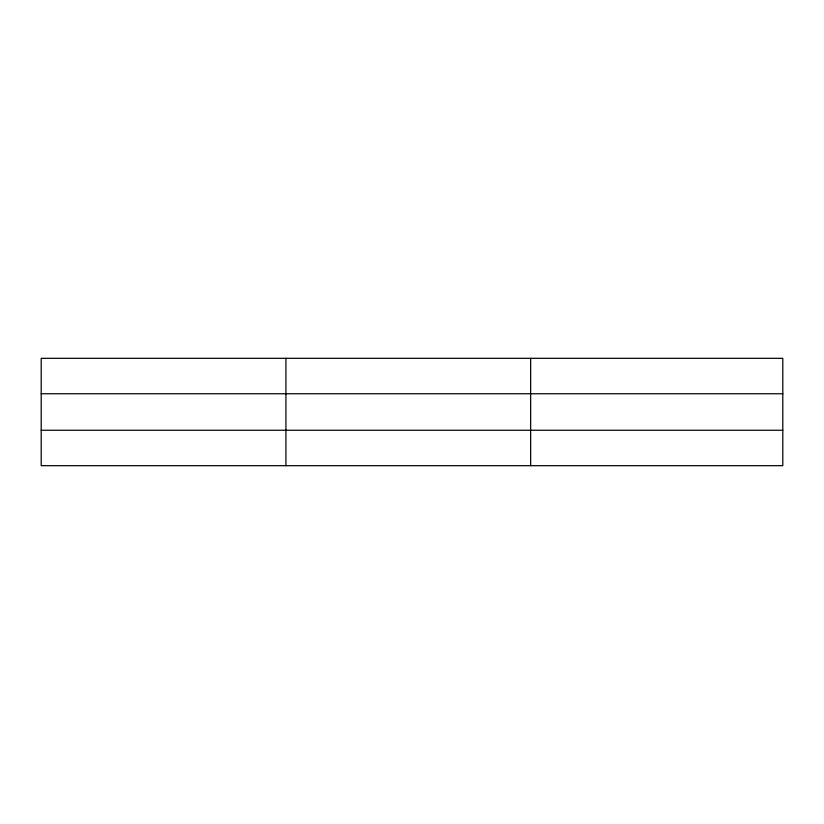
<?xml version="1.0" encoding="UTF-8"?>
<svg xmlns="http://www.w3.org/2000/svg" width="824" height="824" viewBox="0 0 824 824"><rect width="100%" height="100%" fill="white"/><g stroke="black" fill="none" stroke-linecap="round" stroke-linejoin="round"><path stroke-width="1.24" d="M285.928 358.327L285.928 465.673M530.656 358.327L530.656 465.673M782.8 393.748L782.8 358.327L41.2 358.327L41.2 465.673L782.8 465.673L782.8 393.748L41.2 393.748M41.2 430.252L782.8 430.252"/></g></svg>
